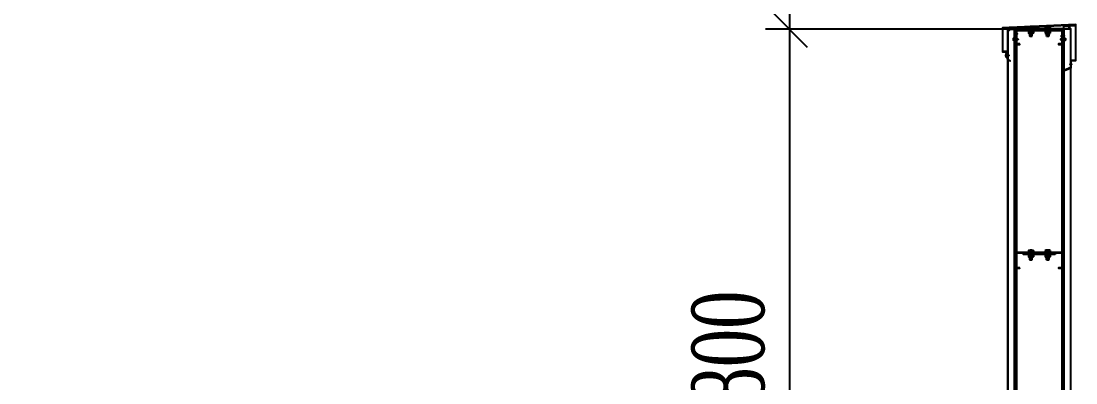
# Model space of a CAD drawing. Header units: inches. Extents: x 315041 to 662841, y -45540 to -35018.
# Drawn here: x 334747.77 to 334791.45, y -35669.9 to -35654.91 of the extents above; entities that cross this region are included whole.
import ezdxf

# ---------------------------------------------------------------- set-up
doc = ezdxf.new("R2010")
doc.units = ezdxf.units.IN
doc.header["$MEASUREMENT"] = 0
doc.linetypes.add('CENTER2', pattern=[28.575, 19.05, -3.175, 3.175, -3.175])
doc.linetypes.add('DASHED2', pattern=[9.525, 6.35, -3.175])
for name, color, linetype in [('2', 2, 'Continuous'), ('251', 251, 'Continuous'), ('3', 3, 'Continuous'), ('5', 5, 'Continuous'), ('6', 6, 'Continuous'), ('8', 8, 'Continuous'), ('DIM', 8, 'Continuous'), ('flashing', 6, 'Continuous'), ('STRUCTURE', 1, 'Continuous')]:
    doc.layers.add(name, color=color, linetype=linetype)
doc.styles.add('ST1', font='times.ttf', dxfattribs={"width": 0.7})
doc.styles.add('ST1H', font='vnshxh.shx', dxfattribs={"width": 0.7})
doc.dimstyles.new('100', dxfattribs={"dimtxt": 3, "dimasz": 1.5, "dimexe": 1, "dimexo": 0, "dimgap": 1, "dimtad": 1, "dimdec": 0, "dimlfac": 100, "dimzin": 0, "dimdsep": 46, "dimtxsty": 'ST1', "dimblk": 'OBLIQUE', "dimcen": 1, "dimdle": 1, "dimclrd": 8, "dimclre": 8, "dimclrt": 3, "dimadec": 0, "dimazin": 0, "dimtfac": 1, "dimtdec": 0, "dimtix": 1, "dimtmove": 1, "dimatfit": 3, "dimfxl": 0, "dimtfill": 1, "dimtolj": 1, "dimtzin": 0, "dimlwd": -1, "dimlwe": -1, "dimarcsym": 1})

# ---------------------------------------------------------------- blocks, each defined once
blk = doc.blocks.new('*U188')
at = {"layer": '251'}
h = blk.add_hatch(color=256, dxfattribs=at)
h.paths.add_polyline_path([(-0.053, -0.04), (-0.053, -0.043, -0.192582), (-0.048, -0.029, -0.192582), (-0.053, -0.014)])
h.paths.add_polyline_path([(-0.053, 0.014, -0.192582), (-0.048, 0.029, -0.192582), (-0.053, 0.043)])
h = blk.add_hatch(color=256, dxfattribs=at)
h.paths.add_polyline_path([(0.056, -0.04), (0.056, -0.043, -0.192582), (0.062, -0.029, -0.192582), (0.056, -0.014)])
h.paths.add_polyline_path([(0.056, 0.014, -0.192582), (0.062, 0.029, -0.192582), (0.056, 0.043)])
at = {"layer": '5', "linetype": 'CENTER2', "ltscale": 0.2}
blk.add_line((-0.077, 0), (0.194, 0), dxfattribs=at)
at = {"layer": '8'}
for p, q in [((-0.053, 0.04), (-0.053, -0.04)), ((-0.048, 0.058), (-0.006, 0.058)), ((-0.048, 0.029), (-0.006, 0.029)), ((0, 0.043), (0, -0.043)), ((0.044, 0.033), (0, 0.033)), ((0.044, -0.066), (0.044, 0.066)), ((0.044, 0.066), (0.056, 0.066)), ((0.056, -0.066), (0.056, 0.066)), ((0.056, 0.04), (0.056, -0.04)), ((0.062, 0.058), (0.103, 0.058)), ((0.062, 0.029), (0.103, 0.029)), ((0.109, 0.043), (0.109, -0.043)), ((0.117, 0.033), (0.109, 0.033)), ((0.121, 0.027), (0.117, 0.033)), ((0.117, 0.033), (0.117, -0.017)), ((0.117, -0.017), (0.121, 0.027)), ((0.127, 0.033), (0.121, 0.027)), ((0.131, 0.027), (0.127, 0.033)), ((0.164, 0.03), (0.161, 0.027)), ((0.169, 0.027), (0.164, 0.03)), ((0.166, -0.027), (0.167, 0)), ((0.169, 0), (0.167, 0)), ((0.167, 0), (0.169, 0)), ((0.169, 0.027), (0.169, -0.027)), ((-0.048, -0.029), (-0.006, -0.029)), ((-0.048, -0.029), (-0.006, -0.029)), ((-0.048, -0.058), (-0.006, -0.058)), ((0.044, -0.033), (0, -0.033)), ((0.044, -0.066), (0.056, -0.066)), ((0.062, -0.029), (0.103, -0.029)), ((0.062, -0.029), (0.103, -0.029)), ((0.062, -0.058), (0.103, -0.058)), ((0.12, -0.033), (0.109, -0.033)), ((0.126, -0.027), (0.12, -0.033)), ((0.16, -0.033), (0.156, -0.027)), ((0.166, -0.027), (0.16, -0.033)), ((0.166, -0.027), (0.169, -0.027))]:
    blk.add_line(p, q, dxfattribs=at)
for points in [[(0.136, -0.027), (0.13, -0.033), (0.126, -0.027), (0.131, 0.027), (0.137, 0.033), (0.141, 0.027)], [(0.146, -0.027), (0.14, -0.033), (0.136, -0.027), (0.141, 0.027), (0.147, 0.033), (0.151, 0.027)], [(0.156, -0.027), (0.15, -0.033), (0.146, -0.027), (0.151, 0.027), (0.157, 0.033), (0.161, 0.027)]]:
    blk.add_lwpolyline(points, close=True, dxfattribs=at)
for centre, start, end in [((-0.032, 0.043), 136.3972, 223.6028), ((-0.032, 0.014), 136.3972, 180), ((-0.021, 0.043), 316.3972, 43.6028), ((-0.021, 0.014), 0, 43.6028), ((0.077, 0.043), 136.3972, 223.6028), ((0.077, 0.014), 136.3972, 180), ((0.088, 0.043), 316.3972, 43.6028), ((0.088, 0.014), 0, 43.6028), ((-0.032, -0.014), 180, 223.6028), ((-0.032, -0.043), 136.3972, 223.6028), ((-0.021, -0.014), 316.3972, 0), ((-0.021, -0.043), 316.3972, 43.6028), ((0.077, -0.014), 180, 223.6028), ((0.077, -0.043), 136.3972, 223.6028), ((0.088, -0.014), 316.3972, 0), ((0.088, -0.043), 316.3972, 43.6028)]:
    blk.add_arc(centre, 0.0209, start, end, dxfattribs=at)
blk = doc.blocks.new('*U189')
at = {"layer": '251'}
h = blk.add_hatch(color=256, dxfattribs=at)
h.paths.add_polyline_path([(-0.053, -0.04), (-0.053, -0.043, -0.192582), (-0.048, -0.029, -0.192582), (-0.053, -0.014)])
h.paths.add_polyline_path([(-0.053, 0.014, -0.192582), (-0.048, 0.029, -0.192582), (-0.053, 0.043)])
h = blk.add_hatch(color=256, dxfattribs=at)
h.paths.add_polyline_path([(0.056, -0.04), (0.056, -0.043, -0.192582), (0.062, -0.029, -0.192582), (0.056, -0.014)])
h.paths.add_polyline_path([(0.056, 0.014, -0.192582), (0.062, 0.029, -0.192582), (0.056, 0.043)])
at = {"layer": '5', "linetype": 'CENTER2', "ltscale": 0.2}
blk.add_line((-0.077, 0), (0.194, 0), dxfattribs=at)
at = {"layer": '8'}
for p, q in [((-0.053, 0.04), (-0.053, -0.04)), ((-0.048, 0.058), (-0.006, 0.058)), ((-0.048, 0.029), (-0.006, 0.029)), ((0, 0.043), (0, -0.043)), ((0.044, 0.033), (0, 0.033)), ((0.044, -0.066), (0.044, 0.066)), ((0.044, 0.066), (0.056, 0.066)), ((0.056, -0.066), (0.056, 0.066)), ((0.056, 0.04), (0.056, -0.04)), ((0.062, 0.058), (0.103, 0.058)), ((0.062, 0.029), (0.103, 0.029)), ((0.109, 0.043), (0.109, -0.043)), ((0.117, 0.033), (0.109, 0.033)), ((0.121, 0.027), (0.117, 0.033)), ((0.117, 0.033), (0.117, -0.017)), ((0.117, -0.017), (0.121, 0.027)), ((0.127, 0.033), (0.121, 0.027)), ((0.131, 0.027), (0.127, 0.033)), ((0.164, 0.03), (0.161, 0.027)), ((0.169, 0.027), (0.164, 0.03)), ((0.166, -0.027), (0.167, 0)), ((0.169, 0), (0.167, 0)), ((0.167, 0), (0.169, 0)), ((0.169, 0.027), (0.169, -0.027)), ((-0.048, -0.029), (-0.006, -0.029)), ((-0.048, -0.029), (-0.006, -0.029)), ((-0.048, -0.058), (-0.006, -0.058)), ((0.044, -0.033), (0, -0.033)), ((0.044, -0.066), (0.056, -0.066)), ((0.062, -0.029), (0.103, -0.029)), ((0.062, -0.029), (0.103, -0.029)), ((0.062, -0.058), (0.103, -0.058)), ((0.12, -0.033), (0.109, -0.033)), ((0.126, -0.027), (0.12, -0.033)), ((0.16, -0.033), (0.156, -0.027)), ((0.166, -0.027), (0.16, -0.033)), ((0.166, -0.027), (0.169, -0.027))]:
    blk.add_line(p, q, dxfattribs=at)
for points in [[(0.136, -0.027), (0.13, -0.033), (0.126, -0.027), (0.131, 0.027), (0.137, 0.033), (0.141, 0.027)], [(0.146, -0.027), (0.14, -0.033), (0.136, -0.027), (0.141, 0.027), (0.147, 0.033), (0.151, 0.027)], [(0.156, -0.027), (0.15, -0.033), (0.146, -0.027), (0.151, 0.027), (0.157, 0.033), (0.161, 0.027)]]:
    blk.add_lwpolyline(points, close=True, dxfattribs=at)
for centre, start, end in [((-0.032, 0.043), 136.3972, 223.6028), ((-0.032, 0.014), 136.3972, 180), ((-0.021, 0.043), 316.3972, 43.6028), ((-0.021, 0.014), 0, 43.6028), ((0.077, 0.043), 136.3972, 223.6028), ((0.077, 0.014), 136.3972, 180), ((0.088, 0.043), 316.3972, 43.6028), ((0.088, 0.014), 0, 43.6028), ((-0.032, -0.014), 180, 223.6028), ((-0.032, -0.043), 136.3972, 223.6028), ((-0.021, -0.014), 316.3972, 0), ((-0.021, -0.043), 316.3972, 43.6028), ((0.077, -0.014), 180, 223.6028), ((0.077, -0.043), 136.3972, 223.6028), ((0.088, -0.014), 316.3972, 0), ((0.088, -0.043), 316.3972, 43.6028)]:
    blk.add_arc(centre, 0.0209, start, end, dxfattribs=at)
blk = doc.blocks.new('*U194')
at = {"layer": '251'}
h = blk.add_hatch(color=256, dxfattribs=at)
h.paths.add_polyline_path([(-0.053, -0.04), (-0.053, -0.043, -0.192582), (-0.048, -0.029, -0.192582), (-0.053, -0.014)])
h.paths.add_polyline_path([(-0.053, 0.014, -0.192582), (-0.048, 0.029, -0.192582), (-0.053, 0.043)])
h = blk.add_hatch(color=256, dxfattribs=at)
h.paths.add_polyline_path([(0.056, -0.04), (0.056, -0.043, -0.192582), (0.062, -0.029, -0.192582), (0.056, -0.014)])
h.paths.add_polyline_path([(0.056, 0.014, -0.192582), (0.062, 0.029, -0.192582), (0.056, 0.043)])
at = {"layer": '5', "linetype": 'CENTER2', "ltscale": 0.2}
blk.add_line((-0.077, 0), (0.194, 0), dxfattribs=at)
at = {"layer": '8'}
for p, q in [((-0.053, 0.04), (-0.053, -0.04)), ((-0.048, 0.058), (-0.006, 0.058)), ((-0.048, 0.029), (-0.006, 0.029)), ((0, 0.043), (0, -0.043)), ((0.044, 0.033), (0, 0.033)), ((0.044, -0.066), (0.044, 0.066)), ((0.044, 0.066), (0.056, 0.066)), ((0.056, -0.066), (0.056, 0.066)), ((0.056, 0.04), (0.056, -0.04)), ((0.062, 0.058), (0.103, 0.058)), ((0.062, 0.029), (0.103, 0.029)), ((0.109, 0.043), (0.109, -0.043)), ((0.117, 0.033), (0.109, 0.033)), ((0.121, 0.027), (0.117, 0.033)), ((0.117, 0.033), (0.117, -0.017)), ((0.117, -0.017), (0.121, 0.027)), ((0.127, 0.033), (0.121, 0.027)), ((0.131, 0.027), (0.127, 0.033)), ((0.164, 0.03), (0.161, 0.027)), ((0.169, 0.027), (0.164, 0.03)), ((0.166, -0.027), (0.167, 0)), ((0.169, 0), (0.167, 0)), ((0.167, 0), (0.169, 0)), ((0.169, 0.027), (0.169, -0.027)), ((-0.048, -0.029), (-0.006, -0.029)), ((-0.048, -0.029), (-0.006, -0.029)), ((-0.048, -0.058), (-0.006, -0.058)), ((0.044, -0.033), (0, -0.033)), ((0.044, -0.066), (0.056, -0.066)), ((0.062, -0.029), (0.103, -0.029)), ((0.062, -0.029), (0.103, -0.029)), ((0.062, -0.058), (0.103, -0.058)), ((0.12, -0.033), (0.109, -0.033)), ((0.126, -0.027), (0.12, -0.033)), ((0.16, -0.033), (0.156, -0.027)), ((0.166, -0.027), (0.16, -0.033)), ((0.166, -0.027), (0.169, -0.027))]:
    blk.add_line(p, q, dxfattribs=at)
for points in [[(0.136, -0.027), (0.13, -0.033), (0.126, -0.027), (0.131, 0.027), (0.137, 0.033), (0.141, 0.027)], [(0.146, -0.027), (0.14, -0.033), (0.136, -0.027), (0.141, 0.027), (0.147, 0.033), (0.151, 0.027)], [(0.156, -0.027), (0.15, -0.033), (0.146, -0.027), (0.151, 0.027), (0.157, 0.033), (0.161, 0.027)]]:
    blk.add_lwpolyline(points, close=True, dxfattribs=at)
for centre, start, end in [((-0.032, 0.043), 136.3972, 223.6028), ((-0.032, 0.014), 136.3972, 180), ((-0.021, 0.043), 316.3972, 43.6028), ((-0.021, 0.014), 0, 43.6028), ((0.077, 0.043), 136.3972, 223.6028), ((0.077, 0.014), 136.3972, 180), ((0.088, 0.043), 316.3972, 43.6028), ((0.088, 0.014), 0, 43.6028), ((-0.032, -0.014), 180, 223.6028), ((-0.032, -0.043), 136.3972, 223.6028), ((-0.021, -0.014), 316.3972, 0), ((-0.021, -0.043), 316.3972, 43.6028), ((0.077, -0.014), 180, 223.6028), ((0.077, -0.043), 136.3972, 223.6028), ((0.088, -0.014), 316.3972, 0), ((0.088, -0.043), 316.3972, 43.6028)]:
    blk.add_arc(centre, 0.0209, start, end, dxfattribs=at)
blk = doc.blocks.new('*U195')
at = {"layer": '251'}
h = blk.add_hatch(color=256, dxfattribs=at)
h.paths.add_polyline_path([(-0.053, -0.04), (-0.053, -0.043, -0.192582), (-0.048, -0.029, -0.192582), (-0.053, -0.014)])
h.paths.add_polyline_path([(-0.053, 0.014, -0.192582), (-0.048, 0.029, -0.192582), (-0.053, 0.043)])
h = blk.add_hatch(color=256, dxfattribs=at)
h.paths.add_polyline_path([(0.056, -0.04), (0.056, -0.043, -0.192582), (0.062, -0.029, -0.192582), (0.056, -0.014)])
h.paths.add_polyline_path([(0.056, 0.014, -0.192582), (0.062, 0.029, -0.192582), (0.056, 0.043)])
at = {"layer": '5', "linetype": 'CENTER2', "ltscale": 0.2}
blk.add_line((-0.077, 0), (0.194, 0), dxfattribs=at)
at = {"layer": '8'}
for p, q in [((-0.053, 0.04), (-0.053, -0.04)), ((-0.048, 0.058), (-0.006, 0.058)), ((-0.048, 0.029), (-0.006, 0.029)), ((0, 0.043), (0, -0.043)), ((0.044, 0.033), (0, 0.033)), ((0.044, -0.066), (0.044, 0.066)), ((0.044, 0.066), (0.056, 0.066)), ((0.056, -0.066), (0.056, 0.066)), ((0.056, 0.04), (0.056, -0.04)), ((0.062, 0.058), (0.103, 0.058)), ((0.062, 0.029), (0.103, 0.029)), ((0.109, 0.043), (0.109, -0.043)), ((0.117, 0.033), (0.109, 0.033)), ((0.121, 0.027), (0.117, 0.033)), ((0.117, 0.033), (0.117, -0.017)), ((0.117, -0.017), (0.121, 0.027)), ((0.127, 0.033), (0.121, 0.027)), ((0.131, 0.027), (0.127, 0.033)), ((0.164, 0.03), (0.161, 0.027)), ((0.169, 0.027), (0.164, 0.03)), ((0.166, -0.027), (0.167, 0)), ((0.169, 0), (0.167, 0)), ((0.167, 0), (0.169, 0)), ((0.169, 0.027), (0.169, -0.027)), ((-0.048, -0.029), (-0.006, -0.029)), ((-0.048, -0.029), (-0.006, -0.029)), ((-0.048, -0.058), (-0.006, -0.058)), ((0.044, -0.033), (0, -0.033)), ((0.044, -0.066), (0.056, -0.066)), ((0.062, -0.029), (0.103, -0.029)), ((0.062, -0.029), (0.103, -0.029)), ((0.062, -0.058), (0.103, -0.058)), ((0.12, -0.033), (0.109, -0.033)), ((0.126, -0.027), (0.12, -0.033)), ((0.16, -0.033), (0.156, -0.027)), ((0.166, -0.027), (0.16, -0.033)), ((0.166, -0.027), (0.169, -0.027))]:
    blk.add_line(p, q, dxfattribs=at)
for points in [[(0.136, -0.027), (0.13, -0.033), (0.126, -0.027), (0.131, 0.027), (0.137, 0.033), (0.141, 0.027)], [(0.146, -0.027), (0.14, -0.033), (0.136, -0.027), (0.141, 0.027), (0.147, 0.033), (0.151, 0.027)], [(0.156, -0.027), (0.15, -0.033), (0.146, -0.027), (0.151, 0.027), (0.157, 0.033), (0.161, 0.027)]]:
    blk.add_lwpolyline(points, close=True, dxfattribs=at)
for centre, start, end in [((-0.032, 0.043), 136.3972, 223.6028), ((-0.032, 0.014), 136.3972, 180), ((-0.021, 0.043), 316.3972, 43.6028), ((-0.021, 0.014), 0, 43.6028), ((0.077, 0.043), 136.3972, 223.6028), ((0.077, 0.014), 136.3972, 180), ((0.088, 0.043), 316.3972, 43.6028), ((0.088, 0.014), 0, 43.6028), ((-0.032, -0.014), 180, 223.6028), ((-0.032, -0.043), 136.3972, 223.6028), ((-0.021, -0.014), 316.3972, 0), ((-0.021, -0.043), 316.3972, 43.6028), ((0.077, -0.014), 180, 223.6028), ((0.077, -0.043), 136.3972, 223.6028), ((0.088, -0.014), 316.3972, 0), ((0.088, -0.043), 316.3972, 43.6028)]:
    blk.add_arc(centre, 0.0209, start, end, dxfattribs=at)
blk = doc.blocks.new('RIVET')
at = {"color": 8}
for p, q in [((-3.9, 1.1), (-4.2, 0)), ((-4.2, 0), (-3.9, -1.1)), ((-3.9, -1.1), (-3.9, 1.1)), ((-3.5, -1.3), (-3.5, 1.3)), ((-1, -1.2), (-1, 1.3)), ((-1, 1.3), (-0.1, 1.3)), ((0, 1.3), (0, 2.4)), ((0, -1.3), (0, 1.3)), ((0.1, 2.5), (0.1, 2.5)), ((0.1, 2.5), (0.7, 1.4)), ((0.1, -2.5), (0.1, 2.5)), ((0.7, 1.1), (0.7, -1.1)), ((0.9, 0.7), (0.7, 0.7)), ((0.9, -0.7), (0.9, 0.7)), ((-0.1, -1.2), (-1, -1.2)), ((0, -2.4), (0, -1.3)), ((0.7, -1.4), (0.1, -2.5)), ((0.1, -2.5), (0.1, -2.5)), ((0.9, -0.7), (0.7, -0.7))]:
    blk.add_line(p, q, dxfattribs=at)
for centre, radius, start, end in [((-3.4, 0.7), 0.634, 101.5667, 142.2309), ((-2.5, -0.1), 1.78, 64.6352, 125.2369), ((-0.9, 3), 1.71, 240.4783, 268.3625), ((-0.1, 1.3), 0.0625, 270, 0), ((0.1, 2.4), 0.0625, 90, 180), ((0.1, 2.4), 0.0625, 26.5651, 90), ((0.1, 1.1), 0.625, 0, 26.5651), ((5.4, 0.6), 4.45, 179.0778, 187.9518), ((5.8, -0.6), 4.85, 172.415, 180.5555), ((-3.4, -0.7), 0.634, 217.7691, 258.4333), ((-2.5, 0.1), 1.78, 234.7631, 295.3648), ((-0.9, -3), 1.71, 91.6375, 119.5217), ((-0.1, -1.3), 0.0625, 0, 90), ((0.1, -2.4), 0.0625, 180, 270), ((0.1, -2.4), 0.0625, 270, 333.4349), ((0.1, -1.1), 0.625, 333.4349, 0)]:
    blk.add_arc(centre, radius, start, end, dxfattribs=at)
blk = doc.blocks.new('SideLap')
at = {"layer": 'STRUCTURE', "color": 1, "linetype": 'Continuous'}
for p, q in [((15, 16), (0, 0)), ((20, 6), (0, -3)), ((15, 16), (20, 12)), ((15, 16), (40, 16)), ((42, 30), (40, 16)), ((40, 16), (44, -8)), ((48, 16), (42, 30)), ((42, 30), (48, -10)), ((52, -11), (48, 16)), ((48, 16), (52, 16)), ((54, 30), (52, 16)), ((52, 16), (57, -18)), ((60, 16), (54, 30)), ((54, 30), (64, -33)), ((65, -18), (60, 16)), ((60, 16), (64, 16)), ((66, 30), (64, 16)), ((64, 16), (69, -18)), ((72, 16), (66, 30)), ((66, 30), (76, -33)), ((77, -18), (72, 16)), ((72, 16), (76, 16)), ((78, 31), (76, 16)), ((76, 16), (81, -18)), ((84, 16), (78, 31)), ((78, 31), (88, -33)), ((89, -18), (84, 16)), ((84, 16), (88, 16)), ((90, 30), (88, 16)), ((88, 16), (93, -18)), ((96, 16), (90, 30)), ((90, 30), (100, -33)), ((101, -18), (96, 16)), ((96, 16), (100, 16)), ((102, 30), (100, 16)), ((100, 16), (105, -18)), ((108, 16), (102, 30)), ((102, 30), (112, -33)), ((112, -11), (108, 16)), ((108, 16), (112, 16)), ((112, -51), (112, 48)), ((122, -52), (122, 49)), ((122, 49), (126, 49)), ((126, 49), (134, 16)), ((126, 49), (126, -52)), ((134, 16), (134, -18)), ((134, 16), (135, 16)), ((135, 39), (135, 19)), ((135, 19), (135, -22)), ((142, 39), (142, -42)), ((142, 26), (165, 26)), ((142, 25), (161, 23)), ((161, 1), (142, -1)), ((169, 22), (169, -25)), ((0, -3), (15, -18)), ((2, -2), (16, -10)), ((15, -18), (45, -18)), ((24, -12), (51, -17)), ((45, -16), (45, -18)), ((45, -18), (52, -33)), ((49, -16), (52, -33)), ((52, -33), (53, -18)), ((53, -18), (53, -16)), ((53, -18), (57, -18)), ((57, -18), (64, -33)), ((64, -33), (65, -18)), ((65, -18), (69, -18)), ((69, -18), (76, -33)), ((76, -33), (77, -18)), ((77, -18), (81, -18)), ((81, -18), (88, -33)), ((88, -33), (89, -18)), ((89, -18), (93, -18)), ((93, -18), (100, -33)), ((100, -33), (101, -18)), ((101, -18), (105, -18)), ((105, -18), (112, -33)), ((112, -33), (112, -20)), ((126, -52), (122, -52)), ((134, -18), (126, -52)), ((134, -18), (135, -18)), ((135, -22), (135, -42)), ((142, -2), (161, -4)), ((161, -26), (142, -28)), ((142, -28), (165, -28))]:
    blk.add_line(p, q, dxfattribs=at)
for centre, radius, start, end in [((18, 9), 3.99, 304.2302, 54.5641), ((113, 77), 29.4, 267.4208, 287.7348), ((138, 39), 3.42, 9.6964, 170.3036), ((147, 12), 18.2, 322.5592, 37.4408), ((165, 22), 3.38, 0, 90), ((2, -1), 2.24, 141.6348, 215.4287), ((24, 2), 14.9, 234.0048, 267.8268), ((52, 2), 13, 231.0825, 265.3922), ((51, -14), 2.99, 285.9762, 82.6971), ((113, -80), 29.4, 72.2652, 92.5792), ((138, -41), 3.59, 199.7637, 340.2363), ((147, -15), 18.2, 322.5592, 37.4408), ((165, -25), 3.38, 270, 0)]:
    blk.add_arc(centre, radius, start, end, dxfattribs=at)
blk = doc.blocks.new('HFR-1')
at = {"layer": 'STRUCTURE', "color": 1, "linetype": 'Continuous'}
for p, q in [((-5.5, 0), (5.5, 0)), ((-5.2, 0.8), (-3.4, 1.5)), ((5.2, 0.8), (3.4, 1.5)), ((-2.4, -1.2), (-3, -1.6)), ((-3, -1.6), (-2.4, -1.9)), ((-2.4, -1.9), (-3, -2.3)), ((-3, -2.3), (-2.4, -2.6)), ((-2.4, -2.6), (-3, -3)), ((-3, -3), (-2.4, -3.3)), ((-2.4, -3.3), (-3, -3.7)), ((-3, -3.7), (-2.4, -4.1)), ((-2.4, -4.1), (-3, -4.4)), ((-3, -4.4), (-2.4, -4.8)), ((-2.4, -4.8), (-3, -5.1)), ((-3, -5.1), (-2.4, -5.5)), ((-2.4, -5.5), (-3, -5.8)), ((-3, -5.8), (-2.4, -6.2)), ((-2.4, -6.2), (-3, -6.6)), ((-3, -6.6), (-2.4, -6.9)), ((-2.4, -6.9), (-3, -7.3)), ((-3, -7.3), (-2.4, -7.6)), ((-2.4, -7.6), (-3, -8)), ((-3, -8), (-2.4, -8.3)), ((-2.4, -8.3), (-3, -8.7)), ((-3, -8.7), (-2.4, -9)), ((-2.4, -9), (-3, -9.4)), ((-3, -9.4), (-2.4, -9.7)), ((-2.4, -9.7), (-3, -10.1)), ((-3, -10.1), (-2.4, -10.5)), ((-2.4, -10.5), (-3, -10.8)), ((-3, -10.8), (-2.4, -11.2)), ((-2.4, -11.2), (-3, -11.5)), ((-3, -11.5), (-2.4, -11.9)), ((-2.9, -1.6), (2.9, -1.4)), ((-2.9, -2.3), (2.9, -2.1)), ((-2.9, -3), (2.9, -2.8)), ((-2.9, -3.7), (2.9, -3.6)), ((-2.9, -4.4), (2.9, -4.3)), ((-2.9, -5.1), (2.9, -5)), ((-2.9, -5.9), (2.9, -5.7)), ((-2.9, -6.6), (2.9, -6.4)), ((-2.9, -7.3), (2.9, -7.1)), ((-2.9, -8), (2.9, -7.8)), ((-2.9, -8.7), (2.9, -8.5)), ((-2.9, -9.4), (2.9, -9.2)), ((-2.9, -10.1), (1.5, -10)), ((-2.9, -10.8), (1.3, -10.7)), ((-2.9, -11.5), (0.9, -11.4)), ((-2.5, -17.4), (-2.5, -11.8)), ((-2.5, -17.4), (-2, -16.7)), ((-2.5, -17.4), (-0.2, -19.7)), ((2.4, -1.1), (-2.4, -1.2)), ((2.4, -1.8), (-2.4, -1.9)), ((-2.4, -1.9), (2.4, -1.8)), ((-2.4, -2.6), (2.4, -2.5)), ((2.4, -2.5), (-2.4, -2.6)), ((-2.4, -3.3), (2.4, -3.2)), ((2.4, -3.2), (-2.4, -3.3)), ((-2.4, -4.1), (2.4, -3.9)), ((2.4, -3.9), (-2.4, -4.1)), ((-2.4, -4.8), (2.4, -4.6)), ((2.4, -4.6), (-2.4, -4.8)), ((-2.4, -5.5), (2.4, -5.3)), ((2.4, -5.3), (-2.4, -5.5)), ((-2.4, -6.2), (2.4, -6)), ((2.4, -6), (-2.4, -6.2)), ((-2.4, -6.9), (2.4, -6.8)), ((2.4, -6.8), (-2.4, -6.9)), ((-2.4, -7.6), (2.4, -7.5)), ((2.4, -7.5), (-2.4, -7.6)), ((-2.4, -8.3), (2.4, -8.2)), ((2.4, -8.2), (-2.4, -8.3)), ((-2.4, -9), (2.4, -8.9)), ((2.4, -8.9), (-2.4, -9)), ((-2.4, -9.7), (2.4, -9.6)), ((2.4, -9.6), (-2.4, -9.7)), ((1.4, -10.3), (-2.4, -10.5)), ((-2.4, -10.5), (1.4, -10.3)), ((-2.4, -11.2), (1.1, -11.1)), ((1.1, -11.1), (-2.4, -11.2)), ((-2.4, -11.9), (0.4, -11.8)), ((-1, -16.7), (0.2, -19.7)), ((0.1, -19.4), (1.2, -17.3)), ((0.2, -19.7), (2.5, -17.4)), ((1.6, -16.1), (2.3, -10.2)), ((2.2, -10), (2.9, -10)), ((2.2, -11), (2.4, -11)), ((2.4, -11), (2.2, -11)), ((2.2, -11.4), (2.9, -11.4)), ((2.2, -11.7), (2.4, -11.7)), ((2.4, -10.3), (2.3, -10.3)), ((2.3, -10.3), (2.4, -10.3)), ((2.3, -10.7), (2.9, -10.7)), ((2.9, -1.4), (2.4, -1.1)), ((2.4, -1.8), (2.9, -1.4)), ((2.9, -2.1), (2.4, -1.8)), ((2.4, -2.5), (2.9, -2.1)), ((2.9, -2.8), (2.4, -2.5)), ((2.4, -3.2), (2.9, -2.8)), ((2.9, -3.6), (2.4, -3.2)), ((2.4, -3.9), (2.9, -3.6)), ((2.9, -4.3), (2.4, -3.9)), ((2.4, -4.6), (2.9, -4.3)), ((2.9, -5), (2.4, -4.6)), ((2.4, -5.3), (2.9, -5)), ((2.9, -5.7), (2.4, -5.3)), ((2.4, -6), (2.9, -5.7)), ((2.9, -6.4), (2.4, -6)), ((2.4, -6.8), (2.9, -6.4)), ((2.9, -7.1), (2.4, -6.8)), ((2.4, -7.5), (2.9, -7.1)), ((2.9, -7.8), (2.4, -7.5)), ((2.4, -8.2), (2.9, -7.8)), ((2.9, -8.5), (2.4, -8.2)), ((2.4, -8.9), (2.9, -8.5)), ((2.9, -9.2), (2.4, -8.9)), ((2.4, -9.6), (2.9, -9.2)), ((2.9, -10), (2.4, -9.6)), ((2.4, -10.3), (2.9, -10)), ((2.9, -10.7), (2.4, -10.3)), ((2.4, -11), (2.9, -10.7)), ((2.9, -11.4), (2.4, -11)), ((2.4, -11.7), (2.9, -11.4)), ((2.5, -17.4), (2.5, -11.7))]:
    blk.add_line(p, q, dxfattribs=at)
at = {"layer": 'STRUCTURE', "color": 1, "linetype": 'Continuous', "ltscale": 8}
for p in [(-3.4, 1.5), (3.4, 1.5)]:
    blk.add_line(p, (0, 1.5), dxfattribs=at)
at = {"layer": 'STRUCTURE', "color": 1, "linetype": 'DASHED2'}
for p in [(-1.9, 1.5), (1.9, 1.5)]:
    blk.add_line(p, (0, 0), dxfattribs=at)
at = {"layer": 'STRUCTURE', "color": 1, "linetype": 'Continuous', "ltscale": 8}
for centre, start, end in [((-4.7, 0.2), 130.41001, 194.80618), ((4.7, 0.2), 345.19382, 49.58999)]:
    blk.add_arc(centre, 0.801, start, end, dxfattribs=at)
at = {"layer": 'STRUCTURE', "color": 1, "linetype": 'Continuous'}
for centre, radius, start, end in [((-7.3, -9), 9.14, 58.06501, 78.8402), ((5.1, -3.8), 3.83, 84.20393, 134.36205), ((-1.5, -17.1), 0.59, 34.23018, 144.5641), ((0, -19.4), 0.331, 231.63478, 305.42875), ((-0.5, -10.1), 1.93, 296.60409, 355.39217), ((-0.6, -16), 2.2, 324.00482, 357.82685), ((1.9, -10.3), 0.444, 15.97616, 172.6971)]:
    blk.add_arc(centre, radius, start, end, dxfattribs=at)
blk = doc.blocks.new('Short_Self_drilling')
at = {"layer": 'STRUCTURE', "color": 1, "linetype": 'Continuous'}
for p, q in [((6.4, 1.7), (-6.4, 1.7)), ((5.1, 3.8), (-5.1, 3.8)), ((-2.6, 2.9), (-5.1, 2.9)), ((-3.4, 3.8), (-3.4, 6.8)), ((3, 7.2), (-3, 7.2)), ((2.6, 2.9), (-2.6, 2.9)), ((-2.1, 2.8), (-2.1, 2.9)), ((6.3, 0), (0, 0)), ((2.2, 2.8), (2.2, 2.9)), ((2.2, -0.5), (2.2, 0)), ((5.1, 2.9), (2.6, 2.9)), ((3.4, 3.8), (3.4, 6.8)), ((3, -1.2), (-2.7, -0.2)), ((3, -2.7), (-2.7, -1.8)), ((3, -4.2), (-2.7, -3.3)), ((3, -5.8), (-2.7, -4.8)), ((3, -7.3), (-2.7, -6.3)), ((-1.9, -8), (-2.7, -7.9)), ((-2.1, -1.4), (-2.1, -0.9)), ((-2.1, -2.9), (-2.1, -2.4)), ((-2.1, -4.4), (-2.1, -3.9)), ((-2.1, -6), (-2.1, -5.4)), ((-2.1, -7.5), (-2.1, -7)), ((-2.1, -12.3), (-2.1, -8.5)), ((3, -8.8), (-1.1, -8.1)), ((2.1, -12.3), (2.1, -9.1)), ((2.2, -2), (2.2, -1.5)), ((2.2, -3.6), (2.2, -3)), ((2.2, -5.1), (2.2, -4.6)), ((2.2, -6.6), (2.2, -6.1)), ((2.2, -8.1), (2.2, -7.6))]:
    blk.add_line(p, q, dxfattribs=at)
blk.add_lwpolyline([(6.4, 1.3), (6.4, 1.7), (2.1, 2.8), (-2.1, 2.8), (-6.4, 1.7), (-6.4, 1.3)], close=True, dxfattribs=at)
for points in [[(-6.4, 1.3, -0.088869), (-6.3, 0), (0, 0)], [(-0.1, 3.8), (-0.3, 6.2, 0.338878), (-3.1, 6.2), (-3.3, 3.8)], [(3.3, 3.8), (3.1, 6.2, 0.338878), (0.3, 6.2), (0.1, 3.8)], [(2.1, -12.3), (0.2, -14.2, -0.333596), (-0.2, -14.2), (-2.1, -12.3)], [(-0.1, -14), (-1, -12.2, -0.148657), (-1.4, -11.2), (-2, -7.7, -0.815006), (-1.2, -7.8, 0.150833), (-0.8, -8.7)], [(2.1, -12.3), (1.7, -11.7, 0.52242), (0.9, -11.7), (-0.2, -14.2)]]:
    blk.add_lwpolyline(points, format="xyb", dxfattribs=at)
for points in [[(3, -1.2), (2.2, -1.5), (-2.1, -0.8), (-2.7, -0.2), (-2.4, 0)], [(3, -2.7), (2.2, -3), (-2.1, -2.4), (-2.7, -1.8), (-2.1, -1.4), (2.2, -2), (3, -2.7)], [(3, -4.2), (2.2, -4.6), (-2.1, -3.9), (-2.7, -3.3), (-2.1, -2.9), (2.2, -3.6), (3, -4.2)], [(3, -5.8), (2.2, -6.1), (-2.1, -5.4), (-2.7, -4.8), (-2.1, -4.4), (2.2, -5.1), (3, -5.8)], [(3, -7.3), (2.2, -7.6), (-2.1, -7), (-2.7, -6.3), (-2.1, -6), (2.2, -6.6), (3, -7.3)], [(-1.8, -8.5), (-2.1, -8.5), (-2.7, -7.9), (-2.1, -7.5), (-1.8, -7.5)], [(-1.3, -7.6), (2.2, -8.1), (3, -8.8)], [(-1.2, 0), (2.2, -0.5), (3, -1.2)], [(3, -8.8), (2.2, -9.1), (-0.8, -8.7)]]:
    blk.add_lwpolyline(points, dxfattribs=at)
for centre, radius, start, end in [((-5, 3.3), 0.455, 109.7949, 250.2674), ((-3, 6.8), 0.429, 90.0311, 180.0311), ((3, 6.8), 0.429, 0.0311, 90.0311), ((5.1, 3.3), 0.435, 279.7276, 80.3347), ((10, 0.2), 3.74, 162.2963, 182.6103)]:
    blk.add_arc(centre, radius, start, end, dxfattribs=at)
blk = doc.blocks.new('_Oblique')
at = {"color": 0, "linetype": 'ByBlock', "lineweight": -2}
blk.add_line((-0.5, -0.5), (0.5, 0.5), dxfattribs=at)
blk = doc.blocks.new('*D347')
at = {"color": 8, "linetype": 'Continuous', "transparency": 16777216}
for p, q in [((334658.69, -35670.214), (334659.392, -35663.193)), ((334789.146, -35677.175), (334658.298, -35664.088)), ((334787.548, -35683.102), (334788.251, -35676.081))]:
    blk.add_line(p, q, dxfattribs=at)
at = {"layer": 'Defpoints', "color": 0, "transparency": 16777216}
for p in [(334659.293, -35664.188), (334658.69, -35670.214), (334787.548, -35683.102)]:
    blk.add_point(p, dxfattribs=at)
at = {"color": 8, "transparency": 16777216, "xscale": 1.5, "yscale": 1.5, "zscale": 1.5}
for p, rotation in [((334659.293, -35664.188), 174.2886250883239), ((334788.151, -35677.076), 354.2886250883239)]:
    blk.add_blockref('_Oblique', p, dxfattribs=dict(at, rotation=rotation))
at = {"color": 3, "transparency": 16777216, "insert": (334723.974, -35668.114), "char_height": 3, "attachment_point": 5, "rotation": 354.2886, "style": 'ST1', "bg_fill": 3, "box_fill_scale": 1.25, "bg_fill_color": 256, "bg_fill_true_color": 13158600, "bg_fill_transparency": 4522052}
blk.add_mtext('\\A1;12950', dxfattribs=at)
blk = doc.blocks.new('*D354')
at = {"color": 8, "linetype": 'Continuous', "transparency": 16777216}
for p, q in [((334779.587, -35654.252), (334779.587, -35684.248)), ((334788.766, -35655.252), (334778.587, -35655.252)), ((334788.766, -35683.248), (334778.587, -35683.248))]:
    blk.add_line(p, q, dxfattribs=at)
at = {"layer": 'Defpoints', "color": 0, "transparency": 16777216}
for p in [(334788.766, -35655.252), (334779.587, -35683.248), (334788.766, -35683.248)]:
    blk.add_point(p, dxfattribs=at)
at = {"color": 8, "transparency": 16777216, "xscale": 1.5, "yscale": 1.5, "zscale": 1.5}
for p, rotation in [((334779.587, -35655.252), 90), ((334779.587, -35683.248), 270)]:
    blk.add_blockref('_Oblique', p, dxfattribs=dict(at, rotation=rotation))
at = {"color": 3, "transparency": 16777216, "insert": (334777.061, -35669.25), "char_height": 3, "attachment_point": 5, "rotation": 90, "style": 'ST1', "bg_fill": 3, "box_fill_scale": 1.25, "bg_fill_color": 256, "bg_fill_true_color": 13158600, "bg_fill_transparency": 1019152}
blk.add_mtext('\\A1;2800', dxfattribs=at)

msp = doc.modelspace()

# ---------------------------------------------------------------- linework, layer by layer
at = {"layer": '2'}
for p, q in [((334790.9305, -35655.3117), (334788.9305, -35655.3117)), ((334790.8705, -35688.069), (334790.8705, -35655.3117))]:
    msp.add_line(p, q, dxfattribs=at)
at = {"layer": '2', "color": 9}
msp.add_line((334788.9905, -35655.3117), (334788.9905, -35686.189), dxfattribs=at)
at = {"layer": '2', "ltscale": 50}
for points in [[(334789.1305, -35655.8617), (334788.9505, -35655.8617), (334788.9505, -35655.2517), (334790.9105, -35655.2517), (334790.9105, -35655.8617), (334790.7305, -35655.8617), (334790.7305, -35655.8817), (334790.9105, -35655.8817, 0.4142136), (334790.9305, -35655.8617), (334790.9305, -35655.2517, 0.4142136), (334790.9105, -35655.2317), (334788.9505, -35655.2317, 0.4142136), (334788.9305, -35655.2517), (334788.9305, -35655.8617, 0.4142136), (334788.9505, -35655.8817), (334789.1305, -35655.8817), (334789.1305, -35655.8617)], [(334789.1305, -35665.13), (334788.9505, -35665.13), (334788.9505, -35664.52), (334790.9105, -35664.52), (334790.9105, -35665.13), (334790.7305, -35665.13), (334790.7305, -35665.15), (334790.9105, -35665.15, 0.4142136), (334790.9305, -35665.13), (334790.9305, -35664.52, 0.4142136), (334790.9105, -35664.5), (334788.9505, -35664.5, 0.4142136), (334788.9305, -35664.52), (334788.9305, -35665.13, 0.4142136), (334788.9505, -35665.15), (334789.1305, -35665.15), (334789.1305, -35665.13)]]:
    msp.add_lwpolyline(points, format="xyb", dxfattribs=at)
at = {"layer": '2', "color": 9}
msp.add_lwpolyline([(334790.9305, -35688.129), (334790.9305, -35655.2517), (334788.9305, -35655.2517), (334788.9305, -35686.129)], dxfattribs=at)
at = {"layer": '3'}
for points in [[(334788.9155, -35655.2517), (334788.6157, -35655.2517), (334788.6157, -35683.2476), (334788.9155, -35683.2476)], [(334788.9055, -35655.2617), (334788.6257, -35655.2617), (334788.6257, -35683.2376), (334788.9055, -35683.2376)], [(334790.9403, -35916.1867), (334791.2403, -35916.1867), (334791.2403, -35655.2317), (334790.9403, -35655.2317)], [(334790.9503, -35916.1767), (334791.2303, -35916.1767), (334791.2303, -35655.2417), (334790.9503, -35655.2417)]]:
    msp.add_lwpolyline(points, close=True, dxfattribs=at)
at = {"layer": '5'}
msp.add_lwpolyline([(334790.5805, -35664.58), (334789.2805, -35664.58), (334789.2805, -35664.52), (334790.5805, -35664.52)], close=True, dxfattribs=at)
at = {"layer": '6', "ltscale": 10}
msp.add_lwpolyline([(334788.42, -35655.1994), (334791.436, -35655.0649), (334791.436, -35656.54), (334791.2403, -35656.54), (334791.2403, -35656.8409), (334790.968, -35656.9516), (334790.9703, -35656.9599), (334791.2503, -35656.8451), (334791.2503, -35656.55), (334791.446, -35656.55), (334791.446, -35655.0549), (334788.41, -35655.1898), (334788.41, -35656.1848), (334788.6057, -35656.1848), (334788.6057, -35656.4799), (334788.7227, -35656.5674), (334788.7297, -35656.5603), (334788.6157, -35656.4757), (334788.6157, -35656.1748), (334788.42, -35656.1748), (334788.42, -35655.1994)], dxfattribs=at)
at = {"layer": 'flashing', "color": 1}
msp.add_lwpolyline([(334791.4197, -35655.0807), (334788.4552, -35655.1999), (334788.4558, -35655.2123), (334791.4197, -35655.0657)], close=True, dxfattribs=at)
for points in [[(334788.9308, -35655.8885), (334788.9158, -35655.8885), (334788.9158, -35655.2032), (334788.4623, -35655.2247), (334788.4623, -35655.2097), (334788.9308, -35655.1888), (334788.9308, -35655.8885)], [(334790.9282, -35655.8022), (334790.9432, -35655.8022), (334790.9432, -35655.1169), (334791.3954, -35655.0966), (334791.3948, -35655.0817), (334790.9282, -35655.1025), (334790.9282, -35655.8022)]]:
    msp.add_lwpolyline(points, dxfattribs=at)

# ---------------------------------------------------------------- block references
at = {"color": 8, "extrusion": (0, 0, -1), "yscale": 0.005968394892988726}
for p, xscale, zscale, rotation in [((-334788.6771, -35655.191), -0.005968394885725365, -0.005968394893184208, 357.7633238511156), ((-334791.1777, -35655.0904), -0.005968394885725365, -0.005968394893184208, 357.7633238511156), ((-334788.9155, -35655.4403), 0.005968394878019792, -0.005968394874592687, 269.8538142557742), ((-334790.9455, -35655.5351), -0.005968394878019792, -0.005968394893184208, 90.14618574422585)]:
    msp.add_blockref('HFR-1', p, dxfattribs=dict(at, xscale=xscale, zscale=zscale, rotation=rotation))
at = {"color": 1, "yscale": 0.009599999990314245}
for p, xscale, zscale, rotation in [((334788.9155, -35655.6685), 0.009599999980949122, 0.009599999999999996, 89.96887248681936), ((334790.9455, -35655.6685), -0.009599999980949122, 0.00960000000074352, 270.0311275131807)]:
    msp.add_blockref('Short_Self_drilling', p, dxfattribs=dict(at, xscale=xscale, zscale=zscale, rotation=rotation))
at = {"layer": '251', "color": 147, "yscale": 1.799999999988358, "zscale": 1.8}
for name, p, xscale, rotation in [('*U189', (334789.5805, -35655.2317), -1.799999999988358, 90.00000005373141), ('*U188', (334790.2805, -35655.2317), 1.799999999988358, 269.9999999462686), ('*U195', (334789.5805, -35664.5), -1.799999999988358, 90.00000005373141), ('*U194', (334790.2805, -35664.5), 1.799999999988358, 269.9999999462686)]:
    msp.add_blockref(name, p, dxfattribs=dict(at, xscale=xscale, rotation=rotation))
at = {"layer": 'DIM', "xscale": -0.0008678571321070194, "yscale": 0.0008678571612108499, "zscale": 0.0008678571414202453}
msp.add_blockref('SideLap', (334788.6839, -35656.3351), dxfattribs=at)
at = {"layer": 'flashing', "color": 0, "ltscale": 500, "xscale": -0.01000000000931323, "yscale": 0.01000000000931323, "zscale": 0.01000000000116415, "rotation": 180}
msp.add_blockref('RIVET', (334791.2503, -35656.7031), dxfattribs=at)

# ---------------------------------------------------------------- next in the draw order: dimensions: what is measured, and where the dimension line sits
dim = msp.add_aligned_dim(p1=(334787.5483, -35683.1019), p2=(334658.6899, -35670.2143), distance=-6.0564, dimstyle='100')
dim.commit()
dim.dimension.update_dxf_attribs({"geometry": '*D347', "text_midpoint": (334723.9736, -35668.1141)})

# ---------------------------------------------------------------- next in the draw order: dimensions: what is measured, and where the dimension line sits
dim = msp.add_linear_dim(base=(334779.5871, -35683.2476), p1=(334788.7656, -35655.2517), p2=(334788.7656, -35683.2476), angle=90, dimstyle='100')
dim.commit()
dim.dimension.update_dxf_attribs({"geometry": '*D354', "text_midpoint": (334777.0611, -35669.2496)})

# ---------------------------------------------------------------- next in the draw order: texts
at = {"layer": '3', "insert": (334699.6586, -35650.0929), "char_height": 3, "attachment_point": 4, "style": 'ST1H', "bg_fill": 2}
msp.add_mtext('\\A1;t«n m¸i nhµ x\xadëng: CLEAR COLORBOND, mµu: .........\\PLo¹i : SEAMLOCK-K500, dµy: 0.45 mm.', dxfattribs=at)

doc.saveas('drawing.dxf')
